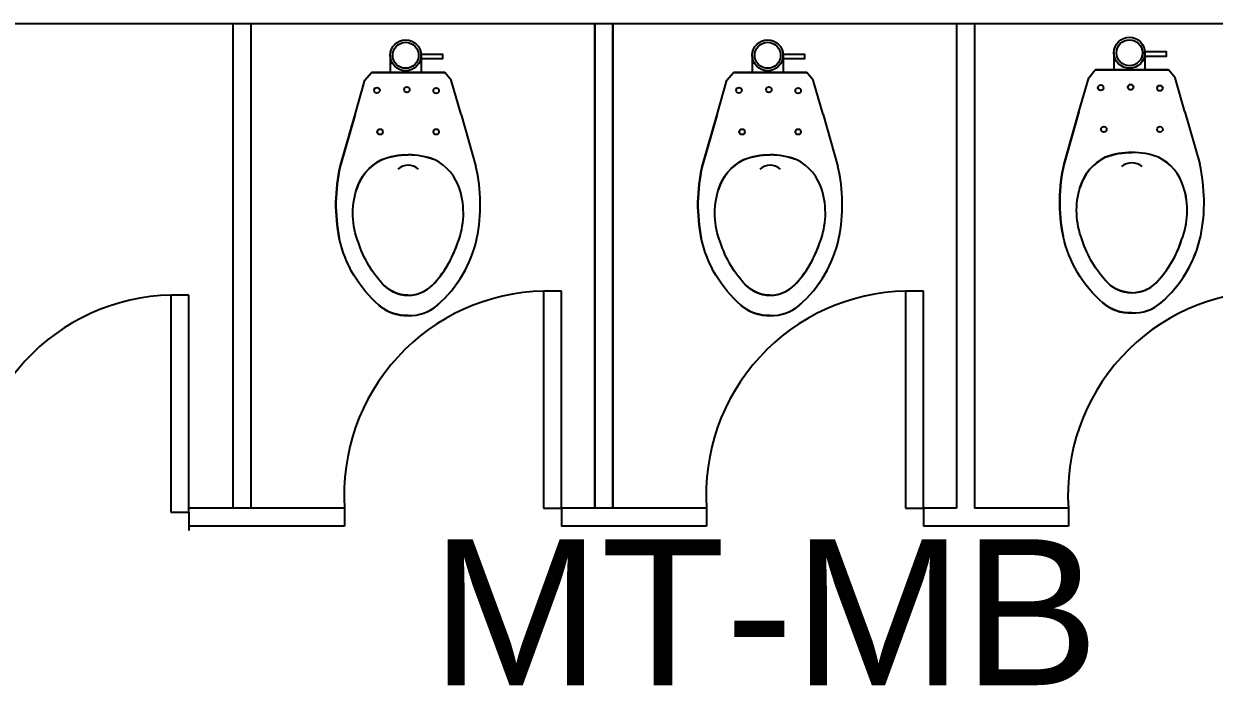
# Model space of a CAD drawing. Header units: millimetres. Extents: x 2148 to 2681, y 758 to 986.
# Drawn here: x 2322.952 to 2326.243, y 876.367 to 878.195 of the extents above; entities that cross this region are included whole.
import ezdxf

# ---------------------------------------------------------------- set-up
doc = ezdxf.new("R2010")
doc.units = ezdxf.units.MM
for name, color, linetype in [('A-Wall', 4, 'Continuous'), ('DR', 7, 'Continuous'), ('HATCH', 8, 'Continuous'), ('TEXT', 6, 'Continuous')]:
    doc.layers.add(name, color=color, linetype=linetype)
doc.styles.add('SWISS', font='swissl.ttf')

# ---------------------------------------------------------------- blocks, each defined once
blk = doc.blocks.new('BOWL')
at = {"layer": 'DR', "color": 7, "linetype": 'Continuous'}
for p, q in [((-75570.291, -368.114), (-75570.431, -368.0742)), ((-75570.431, -368.0742), (-75570.291, -368.114)), ((-75570.291, -368.114), (-75570.1989, -368.1406)), ((-75570.1989, -368.1406), (-75570.1777, -368.1584)), ((-75570.1777, -368.1584), (-75570.1777, -368.3555)), ((-75570.1777, -368.3555), (-75570.1777, -368.1584)), ((-75570.291, -368.4), (-75570.1989, -368.3733)), ((-75570.1989, -368.3733), (-75570.1777, -368.3555)), ((-75570.291, -368.4), (-75570.431, -368.4398)), ((-75570.291, -368.4), (-75570.431, -368.4398))]:
    blk.add_line(p, q, dxfattribs=at)
at = {"layer": 'DR', "color": 8, "linetype": 'Continuous'}
for p, q in [((-75570.1317, -368.2087), (-75570.1777, -368.2087)), ((-75570.1317, -368.2921), (-75570.1777, -368.2921))]:
    blk.add_line(p, q, dxfattribs=at)
at = {"layer": 'DR', "color": 7, "linetype": 'Continuous'}
for points in [[(-75570.8325, -368.257, -0.190094), (-75570.8051, -368.1786, -0.160718), (-75570.6245, -368.0715, -0.104398), (-75570.431, -368.0742, -0.104398)], [(-75570.8325, -368.257, 0.190094), (-75570.8051, -368.3353, 0.160718), (-75570.6245, -368.4425, 0.104398), (-75570.431, -368.4398, 0.104398)]]:
    blk.add_lwpolyline(points, format="xyb", dxfattribs=at)
at = {"layer": 'DR', "color": 8, "linetype": 'Continuous'}
for points in [[(-75570.778, -368.2562, -0.187036), (-75570.7515, -368.1921, -0.115027), (-75570.6356, -368.1231, -0.170967), (-75570.4935, -368.1177, -0.209642), (-75570.4132, -368.1854, -0.096036), (-75570.4, -368.257)], [(-75570.778, -368.2577, 0.187036), (-75570.7515, -368.3219, 0.115027), (-75570.6356, -368.3909, 0.170967), (-75570.4935, -368.3963, 0.209642), (-75570.4132, -368.3286, 0.096036), (-75570.4, -368.257)]]:
    blk.add_lwpolyline(points, format="xyb", dxfattribs=at)
at = {"layer": 'DR', "color": 7, "linetype": 'Continuous'}
blk.add_lwpolyline([(-75570.1413, -368.292), (-75570.1283, -368.292), (-75570.1283, -368.3496), (-75570.1413, -368.3496)], close=True, dxfattribs=at)
at = {"layer": 'DR', "color": 8, "linetype": 'Continuous'}
for centre, radius in [((-75570.3379, -368.1815), 0.00745), ((-75570.2259, -368.173), 0.00745), ((-75570.1317, -368.2504), 0.035), ((-75570.2242, -368.2537), 0.00745), ((-75570.3379, -368.3325), 0.00745), ((-75570.2269, -368.3325), 0.00745)]:
    blk.add_circle(centre, radius, dxfattribs=at)
at = {"layer": 'DR', "color": 7, "linetype": 'Continuous'}
blk.add_circle((-75570.1317, -368.2504), 0.0417, dxfattribs=at)
for centre, radius, start, end in [((-75570.5342, -368.5313), 0.4686, 77.28, 101.1199), ((-75570.7195, -368.2526), 0.1131, 138.4248, 182.2387), ((-75570.7195, -368.2614), 0.1131, 177.7613, 221.5752), ((-75570.5525, -368.1153), 0.335, 221.3231, 257.5875), ((-75570.5342, -367.9827), 0.4686, 258.8801, 282.72)]:
    blk.add_arc(centre, radius, start, end, dxfattribs=at)
at = {"layer": 'DR', "color": 8, "linetype": 'Continuous'}
for centre, radius, start, end in [((-75570.5305, -368.2431), 0.1307, 26.2125, 73.5731), ((-75570.6821, -368.2583), 0.096, 129.0871, 179.204), ((-75570.5914, -368.255), 0.1913, 359.4176, 21.3602), ((-75570.4701, -368.257), 0.0422, 318.929, 41.071), ((-75570.6821, -368.2557), 0.096, 180.796, 230.9129), ((-75570.5914, -368.2589), 0.1913, 338.6398, 0.5824), ((-75570.5455, -368.1078), 0.2971, 228.446, 252.3404), ((-75570.5305, -368.2709), 0.1307, 286.4269, 333.7875), ((-75570.557, -368.1918), 0.2141, 248.4444, 287.252)]:
    blk.add_arc(centre, radius, start, end, dxfattribs=at)

msp = doc.modelspace()

# ---------------------------------------------------------------- linework, layer by layer
at = {"layer": 'A-Wall', "ltscale": 10}
msp.add_line((2329.1304731, 878.1947829, 0), (2322.1201106, 878.1947829, 0), dxfattribs=at)
at = {"layer": 'DR', "ltscale": 10}
for p, q in [((2323.5298963, 878.1947829, 0), (2323.5298963, 876.8560574, 0)), ((2323.5298963, 878.1947829, 0), (2323.5298963, 876.8560574, 0)), ((2323.5798963, 878.1947829, 0), (2323.5798963, 876.8560574, 0)), ((2323.5798963, 878.1947829, 0), (2323.5798963, 876.8560574, 0)), ((2324.5298963, 878.1947829, 0), (2324.5298963, 876.8560574, 0)), ((2324.5304731, 878.1947829, 0), (2324.5304731, 876.8560574, 0)), ((2324.5304731, 878.1947829, 0), (2324.5304731, 876.8560574, 0)), ((2324.5798963, 878.1947829, 0), (2324.5798963, 876.8560574, 0)), ((2324.5804731, 878.1947829, 0), (2324.5804731, 876.8560574, 0)), ((2324.5804731, 878.1947829, 0), (2324.5804731, 876.8560574, 0)), ((2325.5304731, 878.1947829, 0), (2325.5304731, 876.8560574, 0)), ((2325.5804731, 878.1947829, 0), (2325.5804731, 876.8560574, 0)), ((2323.408452, 877.4447829, 0), (2323.358452, 877.4447829, 0)), ((2323.358452, 877.4447829, 0), (2323.358452, 876.8447829, 0)), ((2323.408452, 876.8447829, 0), (2323.408452, 877.4447829, 0)), ((2324.4389076, 877.4560574, 0), (2324.3889076, 877.4560574, 0)), ((2324.3889076, 877.4560574, 0), (2324.3889076, 876.8560574, 0)), ((2324.4389076, 876.8560574, 0), (2324.4389076, 877.4560574, 0)), ((2325.4394844, 877.4560574, 0), (2325.3894844, 877.4560574, 0)), ((2325.3894844, 877.4560574, 0), (2325.3894844, 876.8560574, 0)), ((2325.4394844, 876.8560574, 0), (2325.4394844, 877.4560574, 0)), ((2323.8389076, 876.8560574, 0), (2323.408452, 876.8560574, 0)), ((2323.8389076, 876.8560574, 0), (2323.408452, 876.8560574, 0)), ((2323.8389076, 876.8560574, 0), (2323.408452, 876.8560574, 0)), ((2323.8389076, 876.8560574, 0), (2323.8389076, 876.8060574, 0)), ((2323.8389076, 876.8560574, 0), (2323.8389076, 876.8060574, 0)), ((2323.8389076, 876.8560574, 0), (2323.8389076, 876.8060574, 0)), ((2324.3889076, 876.8560574, 0), (2324.4389076, 876.8560574, 0)), ((2324.5298963, 876.8560574, 0), (2324.4389076, 876.8560574, 0)), ((2324.4389076, 876.8560574, 0), (2324.4389076, 876.8060574, 0)), ((2324.8394844, 876.8560574, 0), (2324.5304731, 876.8560574, 0)), ((2324.8394844, 876.8560574, 0), (2324.5804731, 876.8560574, 0)), ((2324.8394844, 876.8560574, 0), (2324.5804731, 876.8560574, 0)), ((2324.8394844, 876.8560574, 0), (2324.8394844, 876.8060574, 0)), ((2324.8394844, 876.8560574, 0), (2324.8394844, 876.8060574, 0)), ((2324.8394844, 876.8560574, 0), (2324.8394844, 876.8060574, 0)), ((2325.3894844, 876.8560574, 0), (2325.4394844, 876.8560574, 0)), ((2325.5304731, 876.8560574, 0), (2325.4394844, 876.8560574, 0)), ((2325.4394844, 876.8560574, 0), (2325.4394844, 876.8060574, 0)), ((2325.8394844, 876.8560574, 0), (2325.5804731, 876.8560574, 0)), ((2325.8394844, 876.8560574, 0), (2325.8394844, 876.8060574, 0)), ((2323.358452, 876.8447829, 0), (2323.408452, 876.8447829, 0)), ((2323.408452, 876.8447829, 0), (2323.408452, 876.7947829, 0)), ((2323.408452, 876.8447829, 0), (2323.408452, 876.7947829, 0)), ((2323.8389076, 876.8060574, 0), (2323.408452, 876.8060574, 0)), ((2324.8394844, 876.8060574, 0), (2324.4389076, 876.8060574, 0)), ((2325.8394844, 876.8060574, 0), (2325.4394844, 876.8060574, 0))]:
    msp.add_line(p, q, dxfattribs=at)
at = {"layer": 'HATCH', "linetype": 'ByBlock', "ltscale": 0.5}
for centre in [(2323.3703007, 876.8818382, 0), (2324.4007563, 876.8931127, 0), (2325.4013331, 876.8931127, 0), (2326.4013331, 876.8931127, 0)]:
    msp.add_arc(centre, 0.5630694, 91.2057719, 183.773334, dxfattribs=at)

# ---------------------------------------------------------------- block references
at = {"layer": 'DR', "color": 7, "linetype": 'Continuous', "xscale": 1.026162202877459, "yscale": 1.026162202877459, "zscale": 1.026162202877459, "rotation": 90}
for p in [(1946.1231426, 78425.3205335, 0), (1947.1237194, 78425.3205335, 0), (1948.1237194, 78425.3275008, 0)]:
    msp.add_blockref('BOWL', p, dxfattribs=at)

# ---------------------------------------------------------------- texts
at = {"layer": 'TEXT', "style": 'SWISS', "text_generation_flag": 6}
msp.add_text('MT-MB', height=0.40344176, rotation=180, dxfattribs=at).set_placement((2324.0776897, 876.3668472, 0))

doc.saveas('drawing.dxf')
